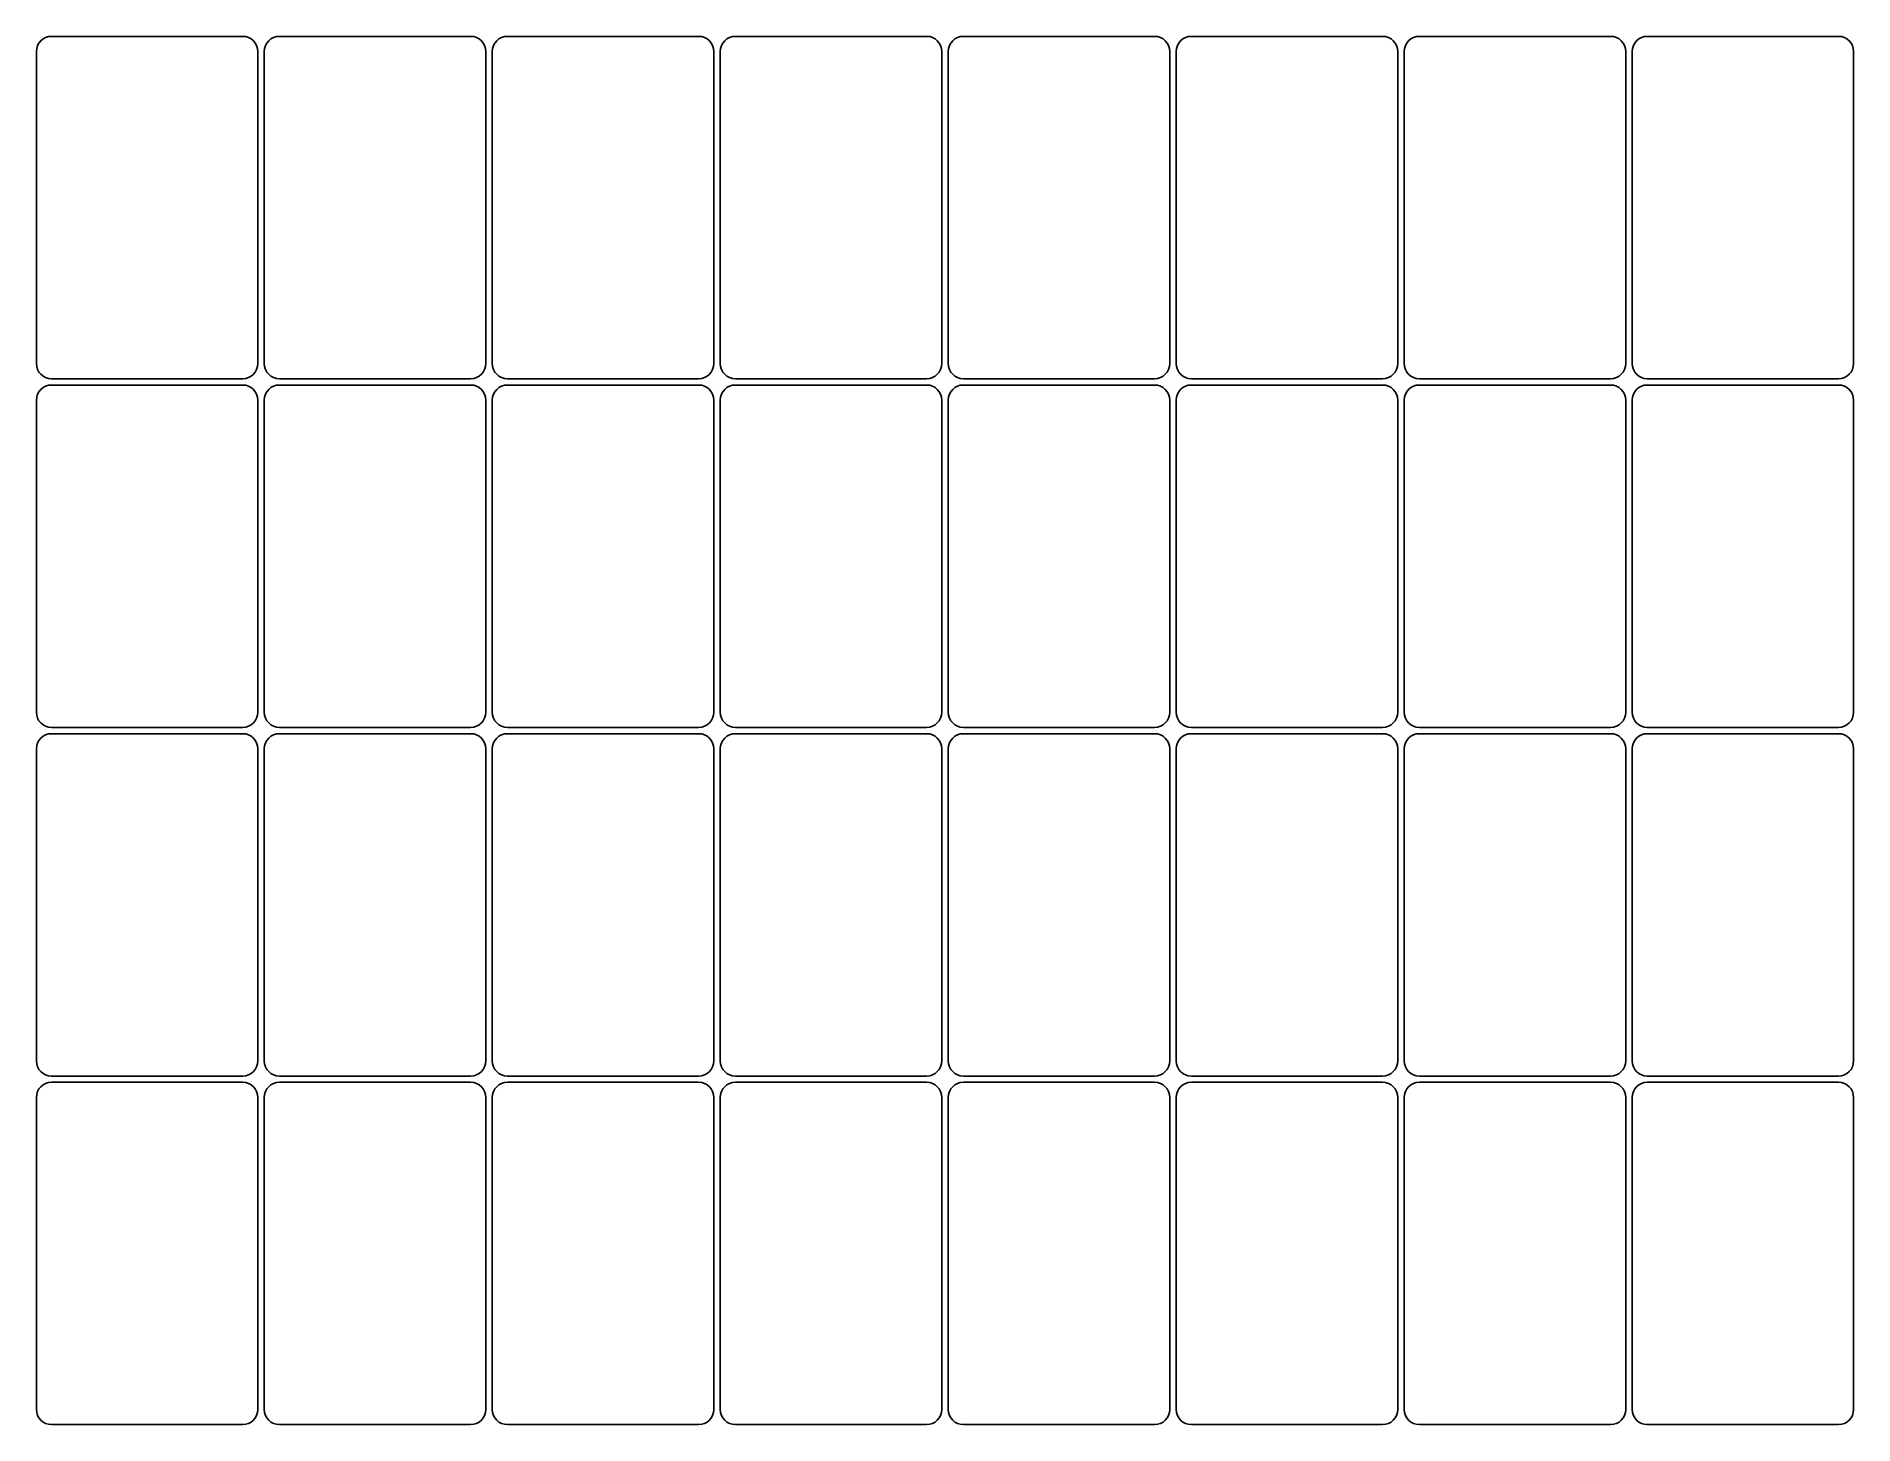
# Model space of a CAD drawing. Header units: millimetres. Extents: x 36 to 397, y -293 to -18.
import ezdxf

# ---------------------------------------------------------------- set-up
doc = ezdxf.new("R2010")
doc.units = ezdxf.units.MM

msp = doc.modelspace()

# ---------------------------------------------------------------- linework, layer by layer
for p, q in [((77.41, -17.61), (39.41, -17.61)), ((122.7, -17.61), (84.7, -17.61)), ((168, -17.61), (130, -17.61)), ((213.3, -17.61), (175.3, -17.61)), ((258.59, -17.61), (220.59, -17.61)), ((303.89, -17.61), (265.89, -17.61)), ((349.19, -17.61), (311.19, -17.61)), ((394.48, -17.61), (356.48, -17.61)), ((36.41, -20.61), (36.41, -82.61)), ((80.41, -82.61), (80.41, -20.61)), ((81.7, -20.61), (81.7, -82.61)), ((125.7, -82.61), (125.7, -20.61)), ((127, -20.61), (127, -82.61)), ((171, -82.61), (171, -20.61)), ((172.3, -20.61), (172.3, -82.61)), ((216.3, -82.61), (216.3, -20.61)), ((217.59, -20.61), (217.59, -82.61)), ((261.59, -82.61), (261.59, -20.61)), ((262.89, -20.61), (262.89, -82.61)), ((306.89, -82.61), (306.89, -20.61)), ((308.19, -20.61), (308.19, -82.61)), ((352.19, -82.61), (352.19, -20.61)), ((353.48, -20.61), (353.48, -82.61)), ((397.48, -82.61), (397.48, -20.61)), ((39.41, -85.61), (77.41, -85.61)), ((84.7, -85.61), (122.7, -85.61)), ((130, -85.61), (168, -85.61)), ((175.3, -85.61), (213.3, -85.61)), ((220.59, -85.61), (258.59, -85.61)), ((265.89, -85.61), (303.89, -85.61)), ((311.19, -85.61), (349.19, -85.61)), ((356.48, -85.61), (394.48, -85.61)), ((36.41, -89.87), (36.41, -151.87)), ((77.41, -86.87), (39.41, -86.87)), ((80.41, -151.87), (80.41, -89.87)), ((81.7, -89.87), (81.7, -151.87)), ((122.7, -86.87), (84.7, -86.87)), ((125.7, -151.87), (125.7, -89.87)), ((127, -89.87), (127, -151.87)), ((168, -86.87), (130, -86.87)), ((171, -151.87), (171, -89.87)), ((172.3, -89.87), (172.3, -151.87)), ((213.3, -86.87), (175.3, -86.87)), ((216.3, -151.87), (216.3, -89.87)), ((217.59, -89.87), (217.59, -151.87)), ((258.59, -86.87), (220.59, -86.87)), ((261.59, -151.87), (261.59, -89.87)), ((262.89, -89.87), (262.89, -151.87)), ((303.89, -86.87), (265.89, -86.87)), ((306.89, -151.87), (306.89, -89.87)), ((308.19, -89.87), (308.19, -151.87)), ((349.19, -86.87), (311.19, -86.87)), ((352.19, -151.87), (352.19, -89.87)), ((353.48, -89.87), (353.48, -151.87)), ((394.48, -86.87), (356.48, -86.87)), ((397.48, -151.87), (397.48, -89.87)), ((39.41, -154.87), (77.41, -154.87)), ((84.7, -154.87), (122.7, -154.87)), ((130, -154.87), (168, -154.87)), ((175.3, -154.87), (213.3, -154.87)), ((220.59, -154.87), (258.59, -154.87)), ((265.89, -154.87), (303.89, -154.87)), ((311.19, -154.87), (349.19, -154.87)), ((356.48, -154.87), (394.48, -154.87)), ((77.41, -156.13), (39.41, -156.13)), ((122.7, -156.13), (84.7, -156.13)), ((168, -156.13), (130, -156.13)), ((213.3, -156.13), (175.3, -156.13)), ((258.59, -156.13), (220.59, -156.13)), ((303.89, -156.13), (265.89, -156.13)), ((349.19, -156.13), (311.19, -156.13)), ((394.48, -156.13), (356.48, -156.13)), ((36.41, -159.13), (36.41, -221.13)), ((80.41, -221.13), (80.41, -159.13)), ((81.7, -159.13), (81.7, -221.13)), ((125.7, -221.13), (125.7, -159.13)), ((127, -159.13), (127, -221.13)), ((171, -221.13), (171, -159.13)), ((172.3, -159.13), (172.3, -221.13)), ((216.3, -221.13), (216.3, -159.13)), ((217.59, -159.13), (217.59, -221.13)), ((261.59, -221.13), (261.59, -159.13)), ((262.89, -159.13), (262.89, -221.13)), ((306.89, -221.13), (306.89, -159.13)), ((308.19, -159.13), (308.19, -221.13)), ((352.19, -221.13), (352.19, -159.13)), ((353.48, -159.13), (353.48, -221.13)), ((397.48, -221.13), (397.48, -159.13)), ((39.41, -224.13), (77.41, -224.13)), ((77.41, -225.38), (39.41, -225.38)), ((84.7, -224.13), (122.7, -224.13)), ((122.7, -225.38), (84.7, -225.38)), ((130, -224.13), (168, -224.13)), ((168, -225.38), (130, -225.38)), ((175.3, -224.13), (213.3, -224.13)), ((213.3, -225.38), (175.3, -225.38)), ((220.59, -224.13), (258.59, -224.13)), ((258.59, -225.38), (220.59, -225.38)), ((265.89, -224.13), (303.89, -224.13)), ((303.89, -225.38), (265.89, -225.38)), ((311.19, -224.13), (349.19, -224.13)), ((349.19, -225.38), (311.19, -225.38)), ((356.48, -224.13), (394.48, -224.13)), ((394.48, -225.38), (356.48, -225.38)), ((36.41, -228.38), (36.41, -290.38)), ((80.41, -290.38), (80.41, -228.38)), ((81.7, -228.38), (81.7, -290.38)), ((125.7, -290.38), (125.7, -228.38)), ((127, -228.38), (127, -290.38)), ((171, -290.38), (171, -228.38)), ((172.3, -228.38), (172.3, -290.38)), ((216.3, -290.38), (216.3, -228.38)), ((217.59, -228.38), (217.59, -290.38)), ((261.59, -290.38), (261.59, -228.38)), ((262.89, -228.38), (262.89, -290.38)), ((306.89, -290.38), (306.89, -228.38)), ((308.19, -228.38), (308.19, -290.38)), ((352.19, -290.38), (352.19, -228.38)), ((353.48, -228.38), (353.48, -290.38)), ((397.48, -290.38), (397.48, -228.38)), ((39.41, -293.38), (77.41, -293.38)), ((84.7, -293.38), (122.7, -293.38)), ((130, -293.38), (168, -293.38)), ((175.3, -293.38), (213.3, -293.38)), ((220.59, -293.38), (258.59, -293.38)), ((265.89, -293.38), (303.89, -293.38)), ((311.19, -293.38), (349.19, -293.38)), ((356.48, -293.38), (394.48, -293.38))]:
    msp.add_line(p, q)
for centre, start, end in [((39.41, -20.61), 90, 180), ((77.41, -20.61), 0, 90), ((84.7, -20.61), 90, 180), ((122.7, -20.61), 0, 90), ((130, -20.61), 90, 180), ((168, -20.61), 0, 90), ((175.3, -20.61), 90, 180), ((213.3, -20.61), 0, 90), ((220.59, -20.61), 90, 180), ((258.59, -20.61), 0, 90), ((265.89, -20.61), 90, 180), ((303.89, -20.61), 0, 90), ((311.19, -20.61), 90, 180), ((349.19, -20.61), 0, 90), ((356.48, -20.61), 90, 180), ((394.48, -20.61), 0, 90), ((39.41, -82.61), 180, 270), ((77.41, -82.61), 270, 360), ((84.7, -82.61), 180, 270), ((122.7, -82.61), 270, 360), ((130, -82.61), 180, 270), ((168, -82.61), 270, 360), ((175.3, -82.61), 180, 270), ((213.3, -82.61), 270, 360), ((220.59, -82.61), 180, 270), ((258.59, -82.61), 270, 360), ((265.89, -82.61), 180, 270), ((303.89, -82.61), 270, 360), ((311.19, -82.61), 180, 270), ((349.19, -82.61), 270, 360), ((356.48, -82.61), 180, 270), ((394.48, -82.61), 270, 360), ((39.41, -89.87), 90, 180), ((77.41, -89.87), 0, 90), ((84.7, -89.87), 90, 180), ((122.7, -89.87), 0, 90), ((130, -89.87), 90, 180), ((168, -89.87), 0, 90), ((175.3, -89.87), 90, 180), ((213.3, -89.87), 0, 90), ((220.59, -89.87), 90, 180), ((258.59, -89.87), 0, 90), ((265.89, -89.87), 90, 180), ((303.89, -89.87), 0, 90), ((311.19, -89.87), 90, 180), ((349.19, -89.87), 0, 90), ((356.48, -89.87), 90, 180), ((394.48, -89.87), 0, 90), ((39.41, -151.87), 180, 270), ((77.41, -151.87), 270, 360), ((84.7, -151.87), 180, 270), ((122.7, -151.87), 270, 360), ((130, -151.87), 180, 270), ((168, -151.87), 270, 360), ((175.3, -151.87), 180, 270), ((213.3, -151.87), 270, 360), ((220.59, -151.87), 180, 270), ((258.59, -151.87), 270, 360), ((265.89, -151.87), 180, 270), ((303.89, -151.87), 270, 360), ((311.19, -151.87), 180, 270), ((349.19, -151.87), 270, 360), ((356.48, -151.87), 180, 270), ((394.48, -151.87), 270, 360), ((39.41, -159.13), 90, 180), ((77.41, -159.13), 0, 90), ((84.7, -159.13), 90, 180), ((122.7, -159.13), 0, 90), ((130, -159.13), 90, 180), ((168, -159.13), 0, 90), ((175.3, -159.13), 90, 180), ((213.3, -159.13), 0, 90), ((220.59, -159.13), 90, 180), ((258.59, -159.13), 0, 90), ((265.89, -159.13), 90, 180), ((303.89, -159.13), 0, 90), ((311.19, -159.13), 90, 180), ((349.19, -159.13), 0, 90), ((356.48, -159.13), 90, 180), ((394.48, -159.13), 0, 90), ((39.41, -221.13), 180, 270), ((77.41, -221.13), 270, 360), ((84.7, -221.13), 180, 270), ((122.7, -221.13), 270, 360), ((130, -221.13), 180, 270), ((168, -221.13), 270, 360), ((175.3, -221.13), 180, 270), ((213.3, -221.13), 270, 360), ((220.59, -221.13), 180, 270), ((258.59, -221.13), 270, 360), ((265.89, -221.13), 180, 270), ((303.89, -221.13), 270, 360), ((311.19, -221.13), 180, 270), ((349.19, -221.13), 270, 360), ((356.48, -221.13), 180, 270), ((394.48, -221.13), 270, 360), ((39.41, -228.38), 90, 180), ((77.41, -228.38), 0, 90), ((84.7, -228.38), 90, 180), ((122.7, -228.38), 0, 90), ((130, -228.38), 90, 180), ((168, -228.38), 0, 90), ((175.3, -228.38), 90, 180), ((213.3, -228.38), 0, 90), ((220.59, -228.38), 90, 180), ((258.59, -228.38), 0, 90), ((265.89, -228.38), 90, 180), ((303.89, -228.38), 0, 90), ((311.19, -228.38), 90, 180), ((349.19, -228.38), 0, 90), ((356.48, -228.38), 90, 180), ((394.48, -228.38), 0, 90), ((39.41, -290.38), 180, 270), ((77.41, -290.38), 270, 360), ((84.7, -290.38), 180, 270), ((122.7, -290.38), 270, 360), ((130, -290.38), 180, 270), ((168, -290.38), 270, 360), ((175.3, -290.38), 180, 270), ((213.3, -290.38), 270, 360), ((220.59, -290.38), 180, 270), ((258.59, -290.38), 270, 360), ((265.89, -290.38), 180, 270), ((303.89, -290.38), 270, 360), ((311.19, -290.38), 180, 270), ((349.19, -290.38), 270, 360), ((356.48, -290.38), 180, 270), ((394.48, -290.38), 270, 360)]:
    msp.add_arc(centre, 3, start, end)

doc.saveas('drawing.dxf')
